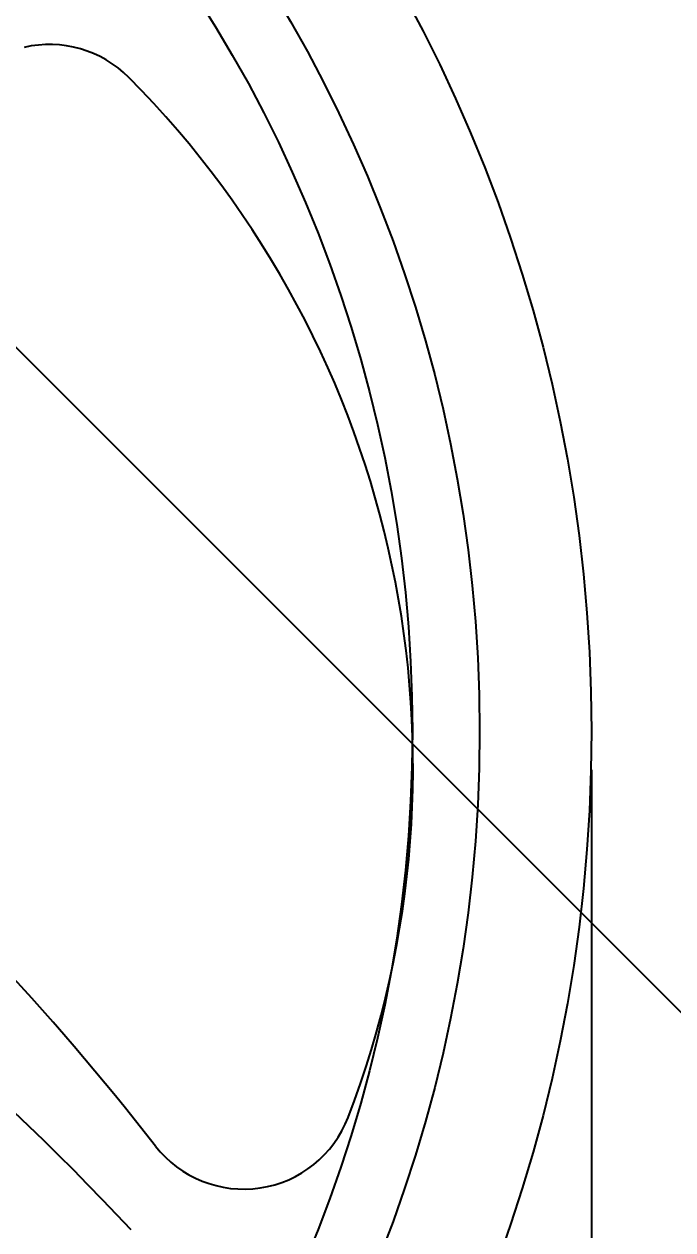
# Model space of a CAD drawing. Header units: metres. Extents: x 26.3 to 44.2, y 14.4 to 19.6.
# Drawn here: x 29.0367 to 29.1421, y 18.6562 to 18.8522 of the extents above; entities that cross this region are included whole.
import ezdxf

# ---------------------------------------------------------------- set-up
doc = ezdxf.new("R2010")
doc.units = ezdxf.units.M
doc.header["$MEASUREMENT"] = 0
doc.layers.add('Dimensions', color=7, linetype='Continuous', plot=False)
doc.layers.add('Rims', color=10, linetype='Continuous')
doc.layers.add('Tyres', color=190, linetype='Continuous')
doc.styles.get("Standard").update_dxf_attribs({"font": 'arial.ttf'})
doc.dimstyles.new('Annotative', dxfattribs={"dimscale": 0, "dimtxt": 0.18, "dimasz": 0.18, "dimexe": 0.18, "dimexo": 0.0625, "dimgap": 0.09, "dimtad": 0, "dimtih": 1, "dimtoh": 1, "dimdec": 4, "dimzin": 0, "dimdsep": 46, "dimtxsty": 'Standard', "dimcen": 0.09, "dimadec": 0, "dimazin": 0, "dimtfac": 1, "dimtdec": 4, "dimtofl": 0, "dimtmove": 0, "dimatfit": 3, "dimfxl": 1, "dimtolj": 1, "dimtzin": 0, "dimarcsym": 0})

# ---------------------------------------------------------------- blocks, each defined once
blk = doc.blocks.new('*D72')
at = {"layer": 'Defpoints', "color": 0, "transparency": 16777216}
for p in [(27.18578403285139, 18.73875993743904), (29.12889654856124, 18.73875993743904), (29.12889654856124, 18.1261145867744)]:
    blk.add_point(p, dxfattribs=at)
at = {"layer": 'Dimensions', "color": 0, "lineweight": -2, "transparency": 16777216}
for p, q in [((27.18578403285139, 18.73094743743904), (27.18578403285139, 18.1036145867744)), ((29.12889654856124, 18.73094743743904), (29.12889654856124, 18.1036145867744)), ((27.20828403285139, 18.1261145867744), (28.10261740530386, 18.1261145867744)), ((29.10639654856124, 18.1261145867744), (28.21206317610877, 18.1261145867744))]:
    blk.add_line(p, q, dxfattribs=at)
at = {"layer": 'Dimensions', "color": 0, "transparency": 16777216}
for points in [[(27.20828403285139, 18.1298645867744), (27.20828403285139, 18.1223645867744), (27.18578403285139, 18.1261145867744)], [(29.10639654856124, 18.1298645867744), (29.10639654856124, 18.1223645867744), (29.12889654856124, 18.1261145867744)]]:
    blk.add_solid(points, dxfattribs=at)
at = {"layer": 'Dimensions', "color": 0, "transparency": 16777216, "insert": (28.15734029070632, 18.1261145867744), "char_height": 0.0225, "attachment_point": 5}
blk.add_mtext('\\A1;1.9431', dxfattribs=at)
blk = doc.blocks.new('*D83')
at = {"layer": 'Defpoints', "color": 0, "transparency": 16777216}
for p in [(28.67574575120831, 19.44829767138783), (28.87900149537925, 18.48732803355922), (29.42195853375229, 18.48732803355922)]:
    blk.add_point(p, dxfattribs=at)
at = {"layer": 'Dimensions', "color": 0, "lineweight": -2, "transparency": 16777216}
for p, q in [((28.69137075120831, 19.44829767138783), (29.46695853375229, 19.44829767138783)), ((29.42195853375229, 19.40329767138783), (29.42195853375229, 19.013288636921)), ((29.42195853375229, 18.53232803355922), (29.42195853375229, 18.92233706802605)), ((28.89462649537925, 18.48732803355922), (29.46695853375229, 18.48732803355922))]:
    blk.add_line(p, q, dxfattribs=at)
at = {"layer": 'Dimensions', "color": 0, "transparency": 16777216}
for points in [[(29.41445853375229, 19.40329767138783), (29.42945853375229, 19.40329767138783), (29.42195853375229, 19.44829767138783)], [(29.41445853375229, 18.53232803355922), (29.42945853375229, 18.53232803355922), (29.42195853375229, 18.48732803355922)]]:
    blk.add_solid(points, dxfattribs=at)
at = {"layer": 'Dimensions', "color": 0, "transparency": 16777216, "insert": (29.42195853375229, 18.96781285247351), "char_height": 0.045, "attachment_point": 5}
blk.add_mtext('\\A1;0.9610', dxfattribs=at)
blk = doc.blocks.new('*D85')
at = {"layer": 'Defpoints', "color": 0, "transparency": 16777216}
for p in [(28.93483027428989, 18.95086110084908), (28.82317271646858, 18.52359446646936)]:
    blk.add_point(p, dxfattribs=at)
at = {"layer": 'Dimensions', "color": 0, "lineweight": -2, "transparency": 16777216}
for p, q in [((28.96812045803925, 19.078248669107), (28.94620802464178, 18.99439897857561)), ((29.01312045803926, 19.078248669107), (28.96812045803925, 19.078248669107)), ((28.87900149537923, 18.71472778365922), (28.87900149537924, 18.75972778365922)), ((28.85650149537923, 18.73722778365922), (28.90150149537924, 18.73722778365922))]:
    blk.add_line(p, q, dxfattribs=at)
at = {"layer": 'Dimensions', "color": 0, "transparency": 16777216}
blk.add_solid([(28.93895171168736, 18.99629527030093), (28.9534643375962, 18.99250268685029), (28.93483027428989, 18.95086110084908)], dxfattribs=at)
at = {"layer": 'Dimensions', "color": 0, "transparency": 16777216, "insert": (29.15349221793012, 19.078248669107), "char_height": 0.045, "attachment_point": 5}
blk.add_mtext('\\A1;∅0.4416', dxfattribs=at)
blk = doc.blocks.new('*D59')
at = {"layer": 'Defpoints', "color": 0, "transparency": 16777216}
for p in [(28.72384681228646, 19.11114646949823), (28.37098025623385, 18.75827991344561), (29.33210497554318, 17.79715519413628)]:
    blk.add_point(p, dxfattribs=at)
at = {"layer": 'Dimensions', "color": 0, "lineweight": -2, "transparency": 16777216}
for p, q in [((28.73489535574249, 19.10009792604219), (29.71679133674919, 18.11820194503551)), ((28.38202879968988, 18.74723136998957), (29.36392478069657, 17.76533538898289)), ((29.6531517264424, 18.1182019450355), (29.55401403801696, 18.01906425661007)), ((29.36392478069657, 17.82897499928968), (29.46306246912201, 17.92811268771511))]:
    blk.add_line(p, q, dxfattribs=at)
at = {"layer": 'Dimensions', "color": 0, "transparency": 16777216}
for points in [[(29.64784842558349, 18.1235052458944), (29.65845502730129, 18.11289864417661), (29.68497153159579, 18.1500217501889)], [(29.35862147983767, 17.83427830014858), (29.36922808155547, 17.82367169843078), (29.33210497554318, 17.79715519413628)]]:
    blk.add_solid(points, dxfattribs=at)
at = {"layer": 'Dimensions', "color": 0, "transparency": 16777216, "insert": (29.50853825356949, 17.9735884721626), "char_height": 0.045, "attachment_point": 5}
blk.add_mtext('\\A1;0.4990', dxfattribs=at)

msp = doc.modelspace()

# ---------------------------------------------------------------- linework, layer by layer
at = {"layer": 'Rims'}
for centre, radius, start, end in [((29.0408446379295, 18.83066796557698), 0.01817452728, 44.79309362229386, 103.0771330959613), ((28.94088780172188, 18.73143046260272), 0.1590271137000001, 339.0197626107916, 44.79309362229386), ((28.69964742660156, 18.39057563000522), 0.4543631820000001, 37.92308624074174, 58.94681140508944), ((28.72223721503229, 18.34587846696832), 0.454363182, 43.07713309596122, 56.7223090934142), ((29.07240242228013, 18.6809987693868), 0.01817452728, 217.9230862407418, 339.0197626107916)]:
    msp.add_arc(centre, radius, start, end, dxfattribs=at)
at = {"layer": 'Tyres'}
for radius in [0.2498997501, 0.23172522282, 0.2208077144671304]:
    msp.add_circle((28.87900149537923, 18.73722778365922), radius, dxfattribs=at)

# ---------------------------------------------------------------- dimensions: what is measured, and where the dimension line sits
at = {"layer": 'Dimensions'}
dim = msp.add_linear_dim(base=(29.42195853375229, 18.48732803355922), p1=(28.67574575120829, 19.44829767138782), p2=(28.87900149537923, 18.48732803355922), angle=90, dimstyle='Annotative', dxfattribs=at)
dim.commit()
dim.dimension.update_dxf_attribs({"geometry": '*D83', "text_midpoint": (29.42195853375229, 18.96781285247351)})
dim = msp.add_aligned_dim(p1=(28.72384681228646, 19.11114646949823), p2=(28.37098025623385, 18.75827991344561), distance=1.3592356131792889, dimstyle='Annotative', dxfattribs=at)
dim.commit()
dim.dimension.update_dxf_attribs({"geometry": '*D59', "text_midpoint": (29.50853825356949, 17.9735884721626)})
dim = msp.add_diameter_dim_2p(p1=(28.82317271646858, 18.52359446646936), p2=(28.93483027428989, 18.95086110084908), dimstyle='Annotative', dxfattribs=at)
dim.commit()
dim.dimension.update_dxf_attribs({"geometry": '*D85', "text_midpoint": (29.15349221793012, 19.078248669107), "dimtype": 163})
dim = msp.add_linear_dim(base=(29.12889654856124, 18.1261145867744), p1=(27.18578403285139, 18.73875993743904), p2=(29.12889654856124, 18.73875993743904), dimstyle='Annotative', dxfattribs=at)
dim.commit()
dim.dimension.update_dxf_attribs({"geometry": '*D72', "text_midpoint": (28.15734029070632, 18.1261145867744)})

doc.saveas('drawing.dxf')
